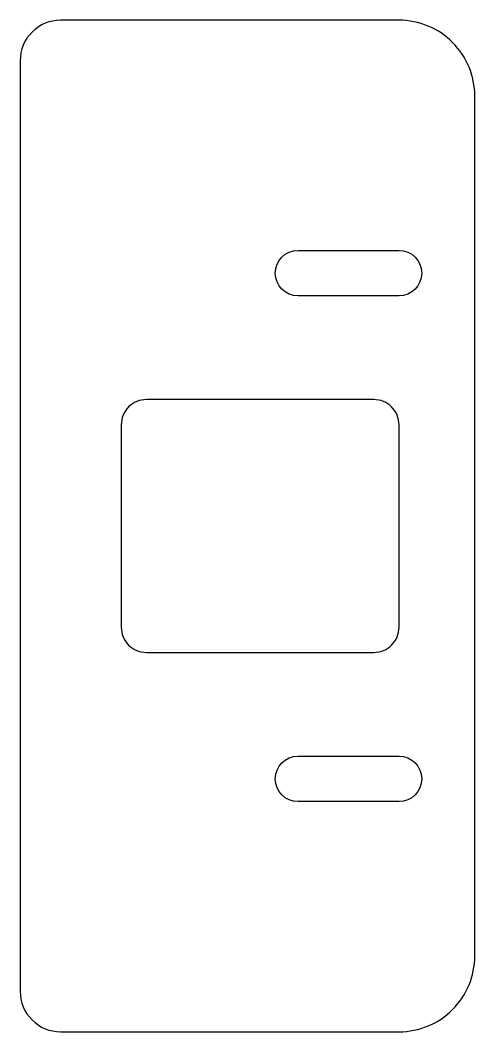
# Model space of a CAD drawing. Extents: x 0 to 90, y -100 to 100.
import ezdxf

# ---------------------------------------------------------------- set-up
doc = ezdxf.new("R2010")
doc.units = 0

msp = doc.modelspace()

# ---------------------------------------------------------------- linework, layer by layer
at = {"layer": '1'}
for points in [[(90, 85, 0.414214), (75, 100), (8, 100, 0.414214), (0, 92), (0, -92, 0.414214), (8, -100), (75, -100, 0.414214), (90, -85)], [(75, 54.5, -1), (75, 45.5), (55, 45.5, -1), (55, 54.5)], [(75, 20, 0.414214), (70, 25), (25, 25, 0.414214), (20, 20), (20, -20, 0.414214), (25, -25), (70, -25, 0.414214), (75, -20)], [(75, -45.5, -1), (75, -54.5), (55, -54.5, -1), (55, -45.5)]]:
    msp.add_lwpolyline(points, format="xyb", close=True, dxfattribs=at)

doc.saveas('drawing.dxf')
